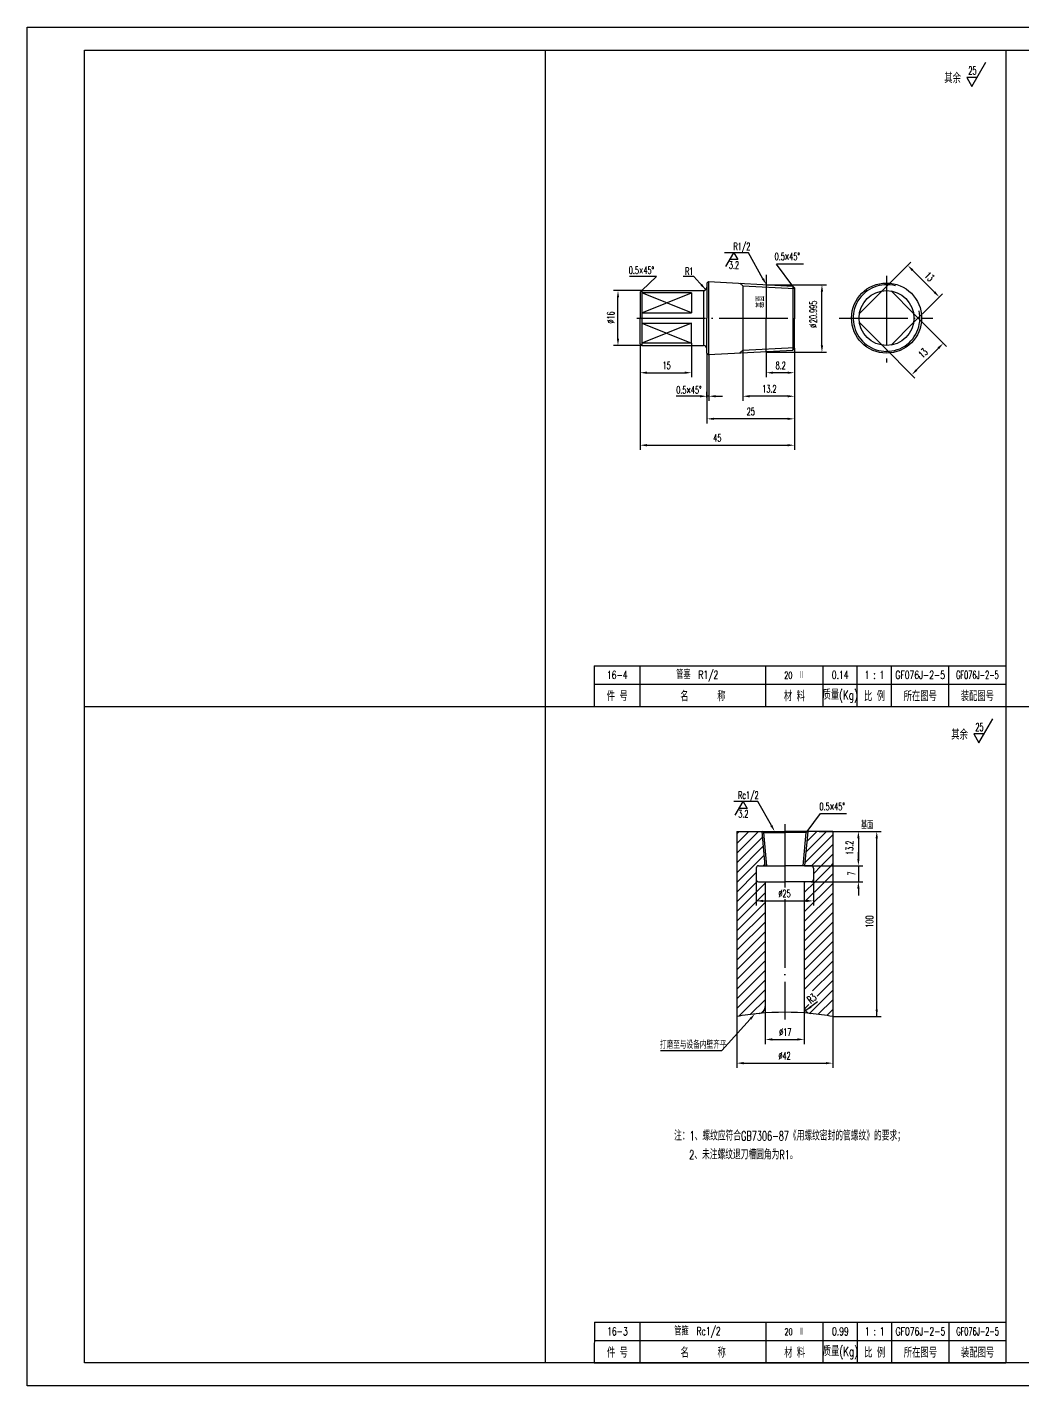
# Model space of a CAD drawing. Extents: x -1018 to 1609, y -45 to 1303.
# Drawn here: x -1018 to -583, y -41 to 553 of the extents above; entities that cross this region are included whole.
import ezdxf
from ezdxf.enums import TextEntityAlignment as Align

# ---------------------------------------------------------------- set-up
doc = ezdxf.new("R2010")
doc.units = 0
doc.header["$MEASUREMENT"] = 0
doc.linetypes.add('DASHDOT-M', pattern=[36, 30, -3, 0, -3])
doc.layers.get('0').update_dxf_attribs({"linetype": 'CONTINUOUS'})
for name, color, linetype in [('1', 3, 'CONTINUOUS'), ('CDR_DWG1', 4, 'CONTINUOUS'), ('CDR_DWG3', 1, 'DASHDOT-M'), ('XS', 2, 'CONTINUOUS')]:
    doc.layers.add(name, color=color, linetype=linetype)
doc.styles.add('HZ', font='romans', dxfattribs={"width": 0.7, "bigfont": 'hz'})

# ---------------------------------------------------------------- blocks, each defined once
blk = doc.blocks.new('*X96')
at = {"layer": '1', "color": 0, "linetype": 'Continuous'}
for p, q in [((-23341.29, -21618.1), (-23331.74, -21608.55)), ((-23341.29, -21613.85), (-23335.99, -21608.55)), ((-23341.29, -21609.61), (-23340.23, -21608.55)), ((-23311.1, -21617.6), (-23302.04, -21608.55)), ((-23310.67, -21612.93), (-23306.29, -21608.55)), ((-23341.29, -21622.34), (-23330.07, -21611.12)), ((-23341.29, -21626.58), (-23329.72, -21615.01)), ((-23311.52, -21622.26), (-23299.29, -21610.04)), ((-23308.56, -21623.55), (-23299.29, -21614.28)), ((-23341.29, -21630.82), (-23329.37, -21618.9)), ((-23304.32, -21623.55), (-23299.29, -21618.52)), ((-23341.29, -21635.07), (-23332.79, -21626.57)), ((-23329.77, -21623.55), (-23329.02, -21622.79)), ((-23308.58, -21623.57), (-23308.56, -21623.55)), ((-23307.79, -21627.02), (-23304.32, -21623.55)), ((-23307.07, -21630.55), (-23300.07, -21623.55)), ((-23302.83, -21630.55), (-23299.29, -21627.01)), ((-23300.07, -21623.55), (-23299.29, -21622.77)), ((-23341.29, -21639.31), (-23332.36, -21630.37)), ((-23341.29, -21643.55), (-23328.79, -21631.05)), ((-23311.79, -21639.51), (-23302.83, -21630.55)), ((-23311.79, -21635.27), (-23307.07, -21630.55)), ((-23311.79, -21631.02), (-23311.32, -21630.55)), ((-23311.79, -21643.75), (-23299.29, -21631.25)), ((-23341.29, -21647.79), (-23328.79, -21635.29)), ((-23311.79, -21647.99), (-23299.29, -21635.49)), ((-23341.29, -21652.04), (-23328.79, -21639.54)), ((-23341.29, -21656.28), (-23328.79, -21643.78)), ((-23311.79, -21652.24), (-23299.29, -21639.74)), ((-23311.79, -21656.48), (-23299.29, -21643.98)), ((-23341.29, -21660.52), (-23328.79, -21648.02)), ((-23311.79, -21660.72), (-23299.29, -21648.22)), ((-23341.29, -21664.77), (-23328.79, -21652.27)), ((-23341.29, -21669.01), (-23328.79, -21656.51)), ((-23311.79, -21664.96), (-23299.29, -21652.46)), ((-23311.79, -21669.21), (-23299.29, -21656.71)), ((-23341.29, -21673.25), (-23328.79, -21660.75)), ((-23311.79, -21673.45), (-23299.29, -21660.95)), ((-23341.29, -21677.49), (-23328.79, -21664.99)), ((-23311.79, -21677.69), (-23299.29, -21665.19)), ((-23341.29, -21681.74), (-23328.79, -21669.24)), ((-23341.29, -21685.98), (-23328.79, -21673.48)), ((-23308.11, -21678.25), (-23299.29, -21669.43)), ((-23306.19, -21680.57), (-23299.29, -21673.68)), ((-23340.37, -21689.3), (-23328.79, -21677.72)), ((-23309.46, -21688.09), (-23299.29, -21677.92)), ((-23335.39, -21688.56), (-23328.79, -21681.96)), ((-23330.63, -21688.05), (-23328.79, -21686.21)), ((-23311.79, -21681.93), (-23311.65, -21681.79)), ((-23311.79, -21686.18), (-23309.8, -21684.18)), ((-23305.63, -21688.5), (-23299.29, -21682.16)), ((-23301.91, -21689.03), (-23299.29, -21686.4))]:
    blk.add_line(p, q, dxfattribs=at)
blk = doc.blocks.new('CZD')
at = {"layer": 'XS'}
blk.add_lwpolyline([(3.5, 6.06), (0, 0), (-1.75, 3.03), (1.75, 3.03)], dxfattribs=at)

msp = doc.modelspace()

# ---------------------------------------------------------------- linework, layer by layer
for p, q in [((-1018.08, -41.29), (-1018.08, 552.71)), ((-1018.08, 552.71), (-177.08, 552.71)), ((-791.58, 542.71), (-791.58, -31.29)), ((-590.08, 542.71), (-590.08, -31.29)), ((-604.96, 526.84), (-598.88, 537.38)), ((-602.74, 530.69), (-607.19, 530.69)), ((-607.19, 530.69), (-604.96, 526.84)), ((-711.85, 454.12), (-713.12, 454.12)), ((-709.05, 454.12), (-711.85, 454.12)), ((-702.66, 454.12), (-711.48, 454.12)), ((-696.35, 442.75), (-702.66, 454.12)), ((-678.58, 449.14), (-690.49, 449.14)), ((-683.34, 439.5), (-690.49, 449.14)), ((-649.19, 432.42), (-631.63, 449.98)), ((-621.38, 436.9), (-630.93, 446.45)), ((-742.84, 443.73), (-754.75, 443.73)), ((-749.34, 437.53), (-742.84, 443.73)), ((-726.5, 443.75), (-731.29, 443.75)), ((-726.5, 443.75), (-721.35, 437.9)), ((-705.09, 439.63), (-705.09, 389.35)), ((-694.89, 440.13), (-668.54, 440.13)), ((-749.34, 437.53), (-761.73, 437.53)), ((-759.73, 416.53), (-759.73, 434.53)), ((-670.54, 413.56), (-670.54, 437.13)), ((-635.41, 418.63), (-617.85, 436.19)), ((-630.46, 427.48), (-616.08, 413.1)), ((-749.34, 413.53), (-761.73, 413.53)), ((-750.09, 414.28), (-750.09, 399.64)), ((-727.59, 414.54), (-727.59, 399.64)), ((-720.84, 410.24), (-720.84, 379.47)), ((-694.89, 410.56), (-694.89, 399.64)), ((-694.89, 410.56), (-668.54, 410.56)), ((-682.59, 412.37), (-682.59, 399.64)), ((-644.25, 413.69), (-629.87, 399.31)), ((-629.16, 402.85), (-619.62, 412.39)), ((-720.06, 409.52), (-720.06, 389.35)), ((-750.09, 399.64), (-750.09, 367.94)), ((-747.09, 401.64), (-730.59, 401.64)), ((-685.59, 401.64), (-691.89, 401.64)), ((-682.59, 399.64), (-682.59, 389.35)), ((-720.84, 390.79), (-720.84, 393.35)), ((-723.84, 391.35), (-734.23, 391.35)), ((-720.06, 391.35), (-720.84, 391.35)), ((-717.06, 391.35), (-714.06, 391.35)), ((-685.59, 391.35), (-702.09, 391.35)), ((-682.59, 389.35), (-682.59, 379.47)), ((-685.59, 381.47), (-717.84, 381.47)), ((-682.59, 379.47), (-682.59, 367.94)), ((-747.09, 369.94), (-685.59, 369.94)), ((-770.08, 265.52), (-590.08, 265.52)), ((-993.08, 255.71), (-187.08, 255.71)), ((-770.19, 255.71), (-590.19, 255.71)), ((-601.89, 239.84), (-595.8, 250.38)), ((-599.66, 243.69), (-604.11, 243.69)), ((-604.11, 243.69), (-601.89, 239.84)), ((-707.75, 214.21), (-709.02, 214.21)), ((-704.95, 214.21), (-707.75, 214.21)), ((-698.56, 214.21), (-707.38, 214.21)), ((-692.67, 203.7), (-698.56, 214.21)), ((-676.99, 201.08), (-671.23, 208.98)), ((-671.23, 208.98), (-659.77, 208.98)), ((-671.81, 201.08), (-652.61, 201.08)), ((-654.61, 198.08), (-654.61, 189.08)), ((-652.61, 201.08), (-644.59, 201.08)), ((-646.59, 120.16), (-646.59, 198.08)), ((-654.61, 189.08), (-654.61, 192.08)), ((-678.15, 186.08), (-652.61, 186.08)), ((-654.61, 186.08), (-654.61, 179.08)), ((-699.31, 180.08), (-699.31, 168.71)), ((-675.31, 179.08), (-652.61, 179.08)), ((-674.31, 180.58), (-674.31, 168.71)), ((-654.61, 176.08), (-654.61, 173.08)), ((-696.31, 170.71), (-677.31, 170.71)), ((-672.54, 126.63), (-677.68, 122.65)), ((-701.87, 119.08), (-714.32, 105.27)), ((-707.81, 120.16), (-707.81, 97.77)), ((-695.31, 124.49), (-695.31, 108.15)), ((-678.31, 124.49), (-678.31, 108.15)), ((-665.81, 120.16), (-644.59, 120.16)), ((-665.81, 120.16), (-665.81, 97.77)), ((-692.31, 110.15), (-681.31, 110.15)), ((-741.11, 105.27), (-714.32, 105.27)), ((-704.81, 99.77), (-668.81, 99.77)), ((-769.98, -21.48), (-589.98, -21.48)), ((-770.08, -31.29), (-590.08, -31.29)), ((-177.08, -41.29), (-1018.08, -41.29))]:
    msp.add_line(p, q)
for points in [[(-630.57, 446.8), (-631.28, 446.09), (-633.05, 448.57)], [(-722.96, 440.48), (-723.71, 439.82), (-721.35, 437.9)], [(-695.91, 443), (-696.79, 442.51), (-694.89, 440.13)], [(-671.04, 437.13), (-670.04, 437.13), (-670.54, 440.13)], [(-760.23, 434.53), (-759.23, 434.53), (-759.73, 437.53)], [(-621.03, 437.25), (-621.73, 436.55), (-619.26, 434.78)], [(-760.23, 416.53), (-759.23, 416.53), (-759.73, 413.53)], [(-671.04, 413.56), (-670.04, 413.56), (-670.54, 410.56)], [(-619.97, 412.75), (-619.27, 412.04), (-617.5, 414.51)], [(-747.09, 402.14), (-747.09, 401.14), (-750.09, 401.64)], [(-730.59, 402.14), (-730.59, 401.14), (-727.59, 401.64)], [(-691.89, 402.14), (-691.89, 401.14), (-694.89, 401.64)], [(-685.59, 402.14), (-685.59, 401.14), (-682.59, 401.64)], [(-629.52, 403.2), (-628.81, 402.49), (-631.29, 400.73)], [(-723.84, 391.85), (-723.84, 390.85), (-720.84, 391.35)], [(-717.06, 391.85), (-717.06, 390.85), (-720.06, 391.35)], [(-702.09, 391.85), (-702.09, 390.85), (-705.09, 391.35)], [(-685.59, 391.85), (-685.59, 390.85), (-682.59, 391.35)], [(-717.84, 381.97), (-717.84, 380.97), (-720.84, 381.47)], [(-685.59, 381.97), (-685.59, 380.97), (-682.59, 381.47)], [(-747.09, 370.44), (-747.09, 369.44), (-750.09, 369.94)], [(-685.59, 370.44), (-685.59, 369.44), (-682.59, 369.94)], [(-692.24, 203.94), (-693.11, 203.45), (-691.2, 201.08)], [(-655.11, 198.08), (-654.11, 198.08), (-654.61, 201.08)], [(-647.09, 198.08), (-646.09, 198.08), (-646.59, 201.08)], [(-655.11, 189.08), (-654.11, 189.08), (-654.61, 186.08)], [(-655.11, 189.08), (-654.11, 189.08), (-654.61, 186.08)], [(-655.11, 176.08), (-654.11, 176.08), (-654.61, 179.08)], [(-696.31, 171.21), (-696.31, 170.21), (-699.31, 170.71)], [(-677.31, 171.21), (-677.31, 170.21), (-674.31, 170.71)], [(-675.61, 124.88), (-675, 124.09), (-677.68, 122.65)], [(-702.24, 119.42), (-701.49, 118.75), (-699.86, 121.31)], [(-647.09, 123.16), (-646.09, 123.16), (-646.59, 120.16)], [(-692.31, 110.65), (-692.31, 109.65), (-695.31, 110.15)], [(-681.31, 110.65), (-681.31, 109.65), (-678.31, 110.15)], [(-704.81, 100.27), (-704.81, 99.27), (-707.81, 99.77)], [(-668.81, 100.27), (-668.81, 99.27), (-665.81, 99.77)]]:
    msp.add_solid(points)
at = {"layer": 'CDR_DWG1'}
for p, q in [((-993.08, -31.29), (-993.08, 542.71)), ((-993.08, 542.71), (-187.08, 542.71)), ((-720.84, 440.82), (-720.09, 441.5)), ((-720.84, 440.82), (-720.84, 425.53)), ((-720.09, 441.5), (-720.09, 409.56)), ((-720.09, 441.5), (-683.34, 439.5)), ((-705.09, 439.63), (-706.52, 440.76)), ((-705.09, 439.63), (-682.59, 438.39)), ((-694.89, 444.4), (-694.89, 425.53)), ((-750.09, 436.78), (-749.34, 437.53)), ((-750.09, 436.78), (-750.09, 425.53)), ((-749.34, 437.53), (-749.34, 413.53)), ((-749.34, 437.53), (-722.34, 437.53)), ((-727.59, 436.52), (-749.34, 436.52)), ((-749.34, 427.78), (-727.59, 436.52)), ((-727.59, 427.78), (-749.34, 436.52)), ((-727.59, 436.52), (-727.59, 427.78)), ((-722.34, 437.53), (-722.34, 413.53)), ((-683.34, 439.5), (-683.34, 411.55)), ((-683.34, 439.5), (-682.59, 438.69)), ((-682.59, 438.69), (-682.59, 425.53)), ((-654.14, 427.48), (-644.25, 437.37)), ((-640.35, 437.37), (-630.46, 427.48)), ((-749.34, 427.78), (-727.59, 427.78)), ((-750.09, 414.28), (-750.09, 425.53)), ((-727.59, 423.28), (-749.34, 414.54)), ((-749.34, 423.28), (-727.59, 414.54)), ((-749.34, 423.28), (-727.59, 423.28)), ((-727.59, 414.54), (-727.59, 423.28)), ((-720.84, 410.24), (-720.84, 425.53)), ((-694.89, 410.56), (-694.89, 425.53)), ((-682.59, 412.37), (-682.59, 425.53)), ((-654.14, 423.58), (-644.25, 413.69)), ((-640.35, 413.69), (-630.46, 423.58)), ((-750.09, 414.28), (-749.34, 413.53)), ((-727.59, 414.54), (-749.34, 414.54)), ((-749.34, 413.53), (-722.34, 413.53)), ((-720.84, 410.24), (-720.09, 409.56)), ((-720.09, 409.56), (-683.34, 411.55)), ((-705.09, 411.43), (-706.52, 410.29)), ((-705.09, 411.43), (-682.59, 412.67)), ((-683.34, 411.55), (-682.59, 412.37)), ((-770.08, 273.52), (-770.19, 255.71)), ((-770.08, 273.52), (-590.08, 273.52)), ((-750.08, 255.52), (-750.08, 273.52)), ((-695.08, 255.52), (-695.08, 273.52)), ((-670.08, 255.52), (-670.08, 273.52)), ((-655.08, 255.52), (-655.08, 273.52)), ((-640.08, 255.52), (-640.08, 273.52)), ((-615.08, 255.52), (-615.08, 273.52)), ((-707.81, 201.08), (-707.81, 120.16)), ((-707.81, 201.08), (-686.81, 201.08)), ((-696.82, 201.08), (-695.46, 186.08)), ((-696.08, 200.58), (-696.62, 201.08)), ((-696.08, 200.58), (-686.81, 200.58)), ((-696.08, 200.58), (-694.76, 186.08)), ((-665.81, 201.08), (-686.81, 201.08)), ((-677.54, 200.58), (-686.81, 200.58)), ((-677.54, 200.58), (-678.85, 186.08)), ((-676.79, 201.08), (-678.15, 186.08)), ((-677.54, 200.58), (-676.99, 201.08)), ((-665.81, 201.08), (-665.81, 120.16)), ((-699.31, 185.08), (-699.31, 180.08)), ((-698.31, 186.08), (-686.81, 186.08)), ((-675.31, 186.08), (-686.81, 186.08)), ((-674.31, 185.08), (-674.31, 180.08)), ((-698.31, 179.08), (-686.81, 179.08)), ((-695.31, 179.08), (-695.31, 124.49)), ((-675.31, 179.08), (-686.81, 179.08)), ((-678.31, 179.08), (-678.31, 124.49)), ((-686.81, 170.49), (-686.59, 170.71)), ((-769.98, -13.48), (-770.08, -31.29)), ((-769.98, -13.48), (-589.98, -13.48)), ((-749.98, -31.48), (-749.98, -13.48)), ((-694.98, -31.48), (-694.98, -13.48)), ((-669.98, -31.48), (-669.98, -13.48)), ((-654.98, -31.48), (-654.98, -13.48)), ((-639.98, -31.48), (-639.98, -13.48)), ((-614.98, -31.48), (-614.98, -13.48)), ((-187.08, -31.29), (-993.08, -31.29))]:
    msp.add_line(p, q, dxfattribs=at)
for radius in [15.33, 12]:
    msp.add_circle((-642.3, 425.53), radius, dxfattribs=at)
for centre, radius, start, end in [((-642.3, 425.53), 14.58, 74.42878, 12.81581), ((-722.34, 439.03), 1.5, 270, 0), ((-722.34, 412.03), 1.5, 0, 90), ((-698.31, 185.08), 1, 90, 180), ((-675.31, 185.08), 1, 0, 90), ((-698.31, 180.08), 1, 180, 270), ((-675.31, 180.08), 1, 270, 0), ((-686.81, 2.81), 119.21, 95.39937, 100.14583), ((-698.31, 124.49), 3, 275.39937, 0), ((-686.81, 2.81), 119.21, 84.60063, 95.39937), ((-675.31, 124.49), 3, 180, 264.60063), ((-686.81, 2.81), 119.21, 79.85417, 84.60063)]:
    msp.add_arc(centre, radius, start, end, dxfattribs=at)
at = {"layer": 'CDR_DWG3', "linetype": 'DASHDOT-M'}
for p, q in [((-642.3, 444.01), (-642.3, 406.16)), ((-751.53, 425.53), (-679.71, 425.53)), ((-663.04, 425.53), (-622.01, 425.53)), ((-686.81, 204.27), (-686.81, 176.61)), ((-686.81, 171.5), (-686.81, 118.91))]:
    msp.add_line(p, q, dxfattribs=at)

# ---------------------------------------------------------------- block references
at = {"rotation": 180}
for p in [(-709.05, 454.12), (-704.95, 214.21)]:
    msp.add_blockref('CZD', p, dxfattribs=at)
msp.add_blockref('*X96', (22633.49, 21809.63))

# ---------------------------------------------------------------- texts
at = {"style": 'HZ'}
for s, height, width, p in [('25', 3.5, 0.6, (-606.53, 531.98)), ('其余', 4, 0.7, (-617.07, 528.27)), ('R1/2', 3.2, 0.65, (-709.25, 455.24)), ('0.5×45%%d', 3.2, 0.65, (-691.23, 450.86)), ('0.5×45%%d', 3.2, 0.65, (-755.02, 444.81)), ('R1', 3.2, 0.65, (-730.37, 444.39)), ('3.2', 3.2, 0.65, (-711.24, 447.11)), ('15', 3.2, 0.65, (-740.23, 403.24)), ('8.2', 3.2, 0.65, (-690.82, 403.24)), ('0.5×45%%d', 3.2, 0.65, (-734.26, 392.51)), ('13.2', 3.2, 0.65, (-696.62, 392.95)), ('25', 3.2, 0.65, (-703.45, 383.07)), ('45', 3.2, 0.65, (-718.08, 371.54)), ('其余', 4, 0.7, (-613.99, 241.27)), ('25', 3.5, 0.6, (-603.46, 244.98)), ('Rc1/2', 3.2, 0.65, (-707.23, 215.33)), ('3.2', 3.2, 0.65, (-707.14, 207.2)), ('0.5×45%%d', 3.2, 0.65, (-671.62, 210.37)), ('基面', 3.2, 0.65, (-653.52, 202.17)), ('%%c25', 3.2, 0.65, (-689.58, 172.31)), ('%%c17', 3.2, 0.65, (-689.23, 111.75)), ('打磨至与设备内壁齐平', 3.2, 0.7, (-741.42, 106.13)), ('%%c42', 3.2, 0.65, (-689.58, 101.37)), ('注：1、螺纹应符合GB7306-87《用螺纹密封的管螺纹》的要求；', 4, 0.65, (-735.2, 65.98)), ('2、未注螺纹退刀槽圆角为R1。', 4, 0.65, (-728.58, 57.73))]:
    msp.add_text(s, height=height, dxfattribs=dict(at, width=width)).set_placement(p)
at = {"style": 'HZ', "width": 0.65}
for s, rotation, p in [('13', 315, (-626, 443.79)), ('基面', 90, (-695.76, 429.96)), ('%%c16', 90, (-761.33, 423.1)), ('20.995', 90, (-672.72, 423.32)), ('%%c', 90, (-672.72, 421.24)), ('13', 45, (-626.5, 407.77)), ('13.2', 90, (-656.84, 190.81)), ('7', 90, (-656.02, 181.83)), ('100', 90, (-648.19, 159)), ('R3', 37.69483, (-675.47, 125.67))]:
    msp.add_text(s, height=3.2, rotation=rotation, dxfattribs=at).set_placement(p)
at = {"style": 'HZ'}
for s, height, width, p in [('16-4', 3.5, 0.7, (-760.08, 269.52)), ('管塞  R1/2   ', 3.5, 0.7, (-722.58, 269.52)), ('20  Ⅱ', 3, 0.65, (-682.58, 269.52)), ('0.14', 3.5, 0.7, (-662.58, 269.52)), ('1 : 1', 3.5, 0.7, (-647.58, 269.52)), ('GF076J-2-5', 3.5, 0.7, (-627.58, 269.52)), ('GF076J-2-5', 3.5, 0.6, (-602.58, 269.52)), ('件 号', 4, 0.7, (-760.08, 260.52)), ('名      称', 4, 0.7, (-722.58, 260.52)), ('材 料', 4, 0.7, (-682.58, 260.52)), ('质量(Kg)', 4, 0.7, (-662.58, 260.52)), ('比 例', 4, 0.7, (-647.58, 260.52)), ('所在图号', 4, 0.7, (-627.58, 260.52)), ('装配图号', 4, 0.7, (-602.58, 260.52)), ('16-3', 3.5, 0.7, (-759.98, -17.48)), ('管箍  Rc1/2   ', 3.5, 0.7, (-722.48, -17.48)), ('20  Ⅱ', 3, 0.65, (-682.48, -17.48)), ('0.99', 3.5, 0.7, (-662.48, -17.48)), ('1 : 1', 3.5, 0.7, (-647.48, -17.48)), ('GF076J-2-5', 3.5, 0.7, (-627.48, -17.48)), ('GF076J-2-5', 3.5, 0.6, (-602.48, -17.48)), ('质量(Kg)', 4, 0.7, (-662.48, -26.48)), ('件 号', 4, 0.7, (-759.98, -26.48)), ('名      称', 4, 0.7, (-722.48, -26.48)), ('材 料', 4, 0.7, (-682.48, -26.48)), ('比 例', 4, 0.7, (-647.48, -26.48)), ('所在图号', 4, 0.7, (-627.48, -26.48)), ('装配图号', 4, 0.7, (-602.48, -26.48))]:
    msp.add_text(s, height=height, dxfattribs=dict(at, width=width)).set_placement(p, align=Align.MIDDLE)

doc.saveas('drawing.dxf')
